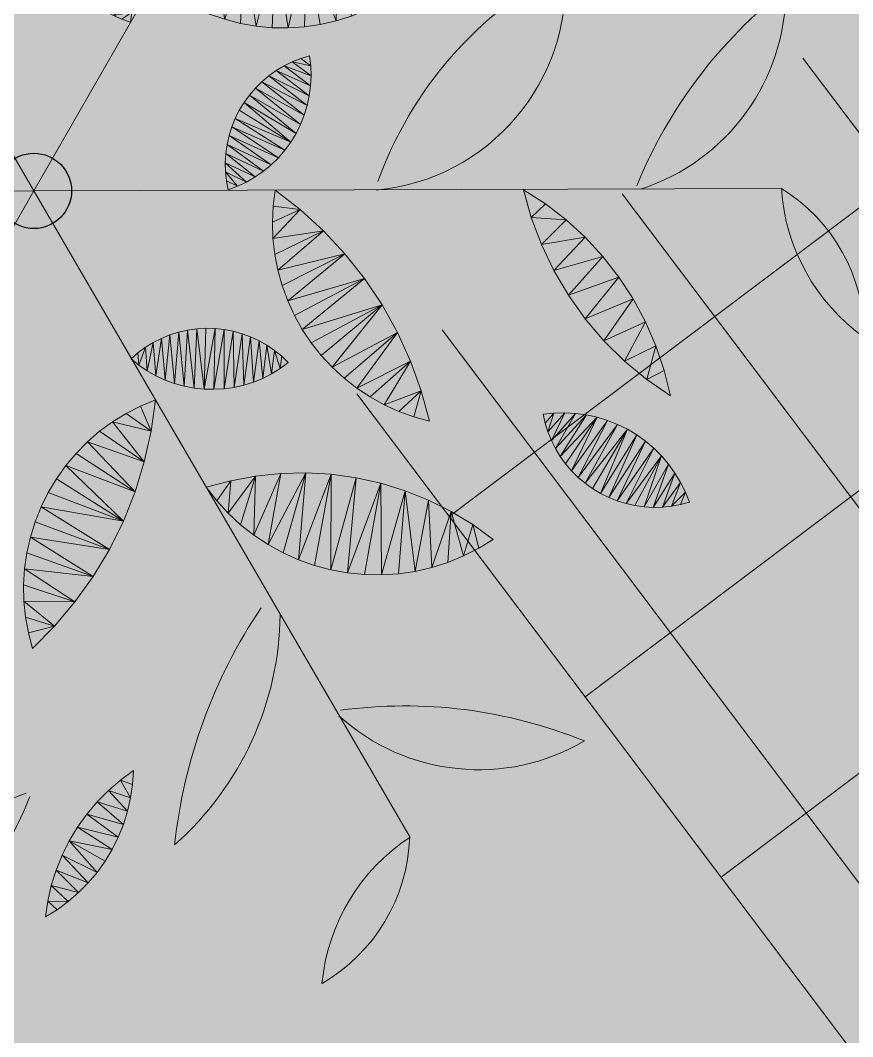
# Model space of a CAD drawing. Header units: metres. Extents: x -2858 to 512, y -1995 to 1252.
# Drawn here: x -500 to -498.894, y 388.32 to 389.67 of the extents above; entities that cross this region are included whole.
import ezdxf
from ezdxf.lldxf.tags import DXFTag

# ---------------------------------------------------------------- set-up
doc = ezdxf.new("R2010")
doc.units = ezdxf.units.M
doc.header["$PDMODE"] = 33
doc.header["$PDSIZE"] = 0.1
for name, color, linetype in [('Calque commun', 7, 'Continuous'), ('Calque14', 7, 'Continuous'), ('Calque19', 7, 'Continuous')]:
    doc.layers.add(name, color=color, linetype=linetype)
tags = doc.linetypes.add('HIDDENX2', pattern=[0.75, 0.5, -0.25]).pattern_tags.tags
tags[6:7] = [DXFTag(74, 4), DXFTag(75, 0), DXFTag(340, '0'), DXFTag(46, 1.0), DXFTag(50, 0.0), DXFTag(44, 0.0), DXFTag(45, 0.0)]
tags[4:5] = [DXFTag(74, 4), DXFTag(75, 0), DXFTag(340, '0'), DXFTag(46, 1.0), DXFTag(50, 0.0), DXFTag(44, 0.0), DXFTag(45, 0.0)]

# ---------------------------------------------------------------- blocks, each defined once
blk = doc.blocks.new('hatch2')
at = {"layer": 'Calque commun', "color": 6, "linetype": 'Continuous', "lineweight": 9}
mesh = blk.add_polyface(dxfattribs=at)
corners = [(-25.9653, -31.5507), (-32.5653, -31.5507), (-32.5653, -29.7153), (-25.9653, -28.4153), (-39.1748, -29.7153), (-32.5653, -22.3507), (-39.1748, -20.5153), (-25.9653, -22.3507), (-19.3559, -28.4153), (-25.9653, -19.2153), (-19.3559, -19.2153), (-32.5653, -20.5153)]
mesh.append_faces([[corners[k] for k in face] for face in [(0, 2, 3), (6, 5, 4), (8, 7, 10)]], dxfattribs={"vtx0": -1, "vtx1": -1, "color": 6})
mesh.append_faces([[corners[k] for k in face] for face in [(3, 2, 5)]], dxfattribs={"vtx0": -1, "vtx1": -1, "vtx2": -1, "color": 6})
mesh.append_faces([[corners[k] for k in face] for face in [(3, 5, 7)]], dxfattribs={"vtx0": -1, "vtx2": -1, "color": 6})
mesh.append_faces([[corners[k] for k in face] for face in [(11, 5, 6)]], dxfattribs={"vtx1": -1, "color": 6})
mesh.append_faces([[corners[k] for k in face] for face in [(2, 4, 5), (8, 3, 7)]], dxfattribs={"vtx1": -1, "vtx2": -1, "color": 6})
mesh.append_faces([[corners[k] for k in face] for face in [(0, 1, 2), (7, 9, 10)]], dxfattribs={"vtx2": -1, "color": 6})
blk = doc.blocks.new('toitvilla13')
at = {"layer": 'Calque commun', "color": 0, "linetype": 'ByBlock', "lineweight": -2}
blk.add_blockref('hatch2', (0, 0), dxfattribs=at)
at = {"layer": 'Calque commun', "color": 9, "linetype": 'HIDDENX2', "lineweight": 18}
mesh = blk.add_polyface(dxfattribs=at)
corners = [(-32.5653, -22.3507), (-39.1748, -20.5153), (-39.1748, -29.7153), (-33.3448, -29.7153), (-24.6321, -28.4153), (-19.3559, -28.4153), (-25.9653, -22.3507), (-19.3559, -19.2153), (-32.5653, -29.7153), (-25.9653, -31.5507), (-25.9653, -28.4153), (-32.5653, -20.5153), (-32.5653, -31.5507), (-25.9653, -19.2153)]
mesh.append_faces([[corners[k] for k in face] for face in [(7, 6, 5), (8, 0, 3), (4, 6, 10)]], dxfattribs={"vtx0": -1, "vtx1": -1, "color": 9})
mesh.append_faces([[corners[k] for k in face] for face in [(8, 10, 0)]], dxfattribs={"vtx0": -1, "vtx1": -1, "vtx2": -1, "color": 9})
mesh.append_faces([[corners[k] for k in face] for face in [(0, 1, 2), (8, 9, 10), (10, 6, 0)]], dxfattribs={"vtx0": -1, "vtx2": -1, "color": 9})
mesh.append_faces([[corners[k] for k in face] for face in [(2, 3, 0), (4, 5, 6)]], dxfattribs={"vtx1": -1, "vtx2": -1, "color": 9})
mesh.append_faces([[corners[k] for k in face] for face in [(0, 11, 1), (8, 12, 9), (7, 13, 6)]], dxfattribs={"vtx2": -1, "color": 9})
blk = doc.blocks.new('hatch53')
at = {"layer": 'Calque commun', "color": 64, "linetype": 'Continuous', "lineweight": 9}
for p, q in [((35.4361, 125.9145), (37.8888, 125.4306)), ((35.378, 125.6201), (37.8307, 125.1363)), ((35.3199, 125.3258), (37.7727, 124.842))]:
    blk.add_line(p, q, dxfattribs=at)
blk = doc.blocks.new('hatch54')
at = {"layer": 'Calque commun', "color": 64, "linetype": 'Continuous', "lineweight": 9}
for p, q in [((37.9733, 129.691), (37.0056, 124.7855)), ((38.2676, 129.6329), (37.3, 124.7274)), ((38.562, 129.5749), (37.5943, 124.6694))]:
    blk.add_line(p, q, dxfattribs=at)
blk = doc.blocks.new('PointTopo_SPE4')
at = {"layer": 'Calque commun', "color": 0, "linetype": 'ByBlock', "lineweight": -2}
blk.add_point((0, 0), dxfattribs=at)
blk = doc.blocks.new('_21')
at = {"layer": 'Calque19', "color": 82, "linetype": 'Continuous', "lineweight": 9}
for p, q in [((0, 0, 79), (0.3064, 0.9445, 79)), ((-0.6647, 0.7378, 79), (0, 0, 79)), ((0.9716, 0.2069, 79), (0, 0, 79)), ((0, 0, 79), (-0.9711, -0.2069, 79)), ((-0.3064, -0.9445, 79), (0, 0, 79)), ((0, 0, 79), (0.6647, -0.7376, 79))]:
    blk.add_line(p, q, dxfattribs=at)
at = {"layer": 'Calque19', "color": 82, "linetype": 'Continuous', "lineweight": 9, "flags": 128}
for points in [[(0.2492, 0.7669), (0.2492, 0.7669, 0.328629), (0.0565, 1.0323), (0.0565, 1.0324, 0.130944), (0.2425, 0.7636)], [(0.2111, 0.5944), (0.2111, 0.5944, 0.122315), (0.5225, 0.7188), (0.5225, 0.7187, 0.212626), (0.201, 0.6191)], [(-0.5393, 0.5989), (-0.5393, 0.5989, 0.327473), (-0.8663, 0.5653), (-0.8663, 0.5653, 0.131285), (-0.5393, 0.5922)], [(0.6031, 0.5261), (0.6031, 0.5261, 0.327473), (0.9301, 0.5597), (0.9301, 0.5597, 0.129825), (0.6031, 0.5328)], [(-0.3041, 0.338), (-0.3041, 0.3379, 0.408885), (-0.6916, 0.3279), (-0.6916, 0.3279, 0.190387), (-0.3142, 0.3323)]]:
    blk.add_lwpolyline(points, format="xyb", dxfattribs=at)
at = {"layer": 'Calque19', "color": 82, "linetype": 'Continuous', "lineweight": 9}
for centre, radius, start, end in [((0.4564, 0.7663, 79), 0.2329, 71.79, 130.0971), ((0.3734, 1.1984, 79), 0.2622, 255.1699, 306.4516), ((-0.4376, 0.779, 79), 0.2309, 131.5857, 190.2892), ((-0.8538, 0.9229, 79), 0.2646, 315.6147, 6.2602)]:
    blk.add_arc(centre, radius, start, end, dxfattribs=at)
at = {"layer": 'Calque14', "color": 82, "linetype": 'ByBlock', "lineweight": -2}
blk.add_blockref('PointTopo_SPE4', (0, 0, 205.6897), dxfattribs=at)
at = {"layer": 'Calque19', "color": 82, "linetype": 'Continuous', "lineweight": 9}
mesh = blk.add_polyface(dxfattribs=at)
corners = [(-0.1994, 0.7804, 79), (-0.2812, 0.7711, 79), (-0.2751, 0.758, 79), (-0.2919, 0.8705, 79), (-0.2356, 0.8935, 79), (-0.2888, 0.8846, 79), (-0.201, 0.7683, 79), (-0.1988, 0.7926, 79), (-0.2862, 0.7847, 79), (-0.29, 0.7987, 79), (-0.2027, 0.8289, 79), (-0.2927, 0.8129, 79), (-0.1991, 0.8048, 79), (-0.2005, 0.8169, 79), (-0.2792, 0.9119, 79), (-0.2529, 0.9107, 79), (-0.2625, 0.9181, 79), (-0.2409, 0.7116, 79), (-0.2302, 0.7019, 79), (-0.2231, 0.7119, 79), (-0.2102, 0.8521, 79), (-0.2943, 0.8272, 79), (-0.206, 0.8407, 79), (-0.2727, 0.9248, 79), (-0.2727, 0.9248, 79), (-0.2071, 0.7447, 79), (-0.2036, 0.7564, 79), (-0.268, 0.7454, 79), (-0.2509, 0.7221, 79), (-0.2169, 0.7224, 79), (-0.2599, 0.7334, 79), (-0.2116, 0.7334, 79), (-0.2302, 0.7019, 79), (-0.228, 0.884, 79), (-0.2439, 0.9025, 79), (-0.2845, 0.8984, 79), (-0.2152, 0.8632, 79), (-0.2947, 0.8417, 79), (-0.2212, 0.8738, 79), (-0.2939, 0.8562, 79)]
mesh.append_faces([[corners[k] for k in face] for face in [(3, 4, 5), (0, 2, 6), (9, 10, 11), (20, 21, 22), (5, 34, 35), (35, 15, 14), (11, 22, 21), (30, 25, 27), (38, 39, 36)]], dxfattribs={"vtx0": -1, "vtx1": -1, "color": 82})
mesh.append_faces([[corners[k] for k in face] for face in [(0, 1, 2), (7, 8, 1), (9, 12, 13), (14, 15, 16), (14, 16, 23), (9, 13, 10), (30, 31, 25), (3, 33, 4), (28, 29, 31), (20, 37, 21), (11, 10, 22), (5, 4, 34), (2, 26, 6)]], dxfattribs={"vtx0": -1, "vtx2": -1, "color": 82})
mesh.append_faces([[corners[k] for k in face] for face in [(32, 19, 18)]], dxfattribs={"vtx1": -1, "color": 82})
mesh.append_faces([[corners[k] for k in face] for face in [(7, 12, 8), (17, 18, 19), (0, 7, 1), (25, 26, 27), (28, 17, 29), (19, 29, 17), (34, 15, 35), (20, 36, 37), (38, 33, 39), (2, 27, 26), (3, 39, 33), (30, 28, 31), (9, 8, 12), (39, 37, 36)]], dxfattribs={"vtx1": -1, "vtx2": -1, "color": 82})
mesh.append_faces([[corners[k] for k in face] for face in [(23, 24, 14)]], dxfattribs={"vtx2": -1, "color": 82})
mesh = blk.add_polyface(dxfattribs=at)
corners = [(-0.4427, 0.5869, 79), (-0.3821, 0.5852, 79), (-0.4394, 0.6214, 79), (-0.3704, 0.6217, 79), (-0.4242, 0.689, 79), (-0.3568, 0.6971, 79), (-0.4124, 0.7215, 79), (-0.355, 0.7354, 79), (-0.3565, 0.7737, 79), (-0.3979, 0.753, 79), (-0.3968, 0.5498, 79), (-0.3612, 0.8117, 79), (-0.3808, 0.7831, 79), (-0.3612, 0.8117, 79), (-0.4431, 0.5523, 79), (-0.4332, 0.6555, 79), (-0.362, 0.6591, 79), (-0.4145, 0.5159, 79), (-0.4406, 0.5178, 79), (-0.4351, 0.4836, 79), (-0.4351, 0.4835, 79)]
mesh.append_faces([[corners[k] for k in face] for face in [(0, 1, 2), (3, 2, 1), (4, 5, 6), (8, 9, 7), (6, 7, 9), (10, 14, 17)]], dxfattribs={"vtx0": -1, "vtx1": -1, "color": 82})
mesh.append_faces([[corners[k] for k in face] for face in [(6, 5, 7), (10, 0, 14), (17, 18, 19), (3, 15, 2), (4, 16, 5), (17, 14, 18), (8, 12, 9)]], dxfattribs={"vtx0": -1, "vtx2": -1, "color": 82})
mesh.append_faces([[corners[k] for k in face] for face in [(11, 12, 13), (20, 17, 19)]], dxfattribs={"vtx1": -1, "color": 82})
mesh.append_faces([[corners[k] for k in face] for face in [(10, 1, 0), (8, 13, 12), (4, 15, 16), (3, 16, 15)]], dxfattribs={"vtx1": -1, "vtx2": -1, "color": 82})
mesh = blk.add_polyface(dxfattribs=at)
corners = [(-0.0321, 0.6332, 79), (-0.0181, 0.6026, 79), (0.072, 0.6843, 79), (0.0609, 0.4946, 79), (0.1425, 0.5453, 79), (0.0379, 0.5191, 79), (-0.0435, 0.6647, 79), (0.0202, 0.7276, 79), (-0.0524, 0.6971, 79), (0.1306, 0.5888, 79), (0.1221, 0.6097, 79), (0.017, 0.5454, 79), (0.0007, 0.739, 79), (0.1119, 0.6298, 79), (0.0858, 0.472, 79), (0.1468, 0.4779, 79), (0.1472, 0.5005, 79), (0.0386, 0.7146, 79), (-0.0017, 0.5733, 79), (0.1001, 0.649, 79), (0.0868, 0.6672, 79), (0.1124, 0.4516, 79), (0.1446, 0.4555, 79), (-0.0586, 0.7301, 79), (-0.0406, 0.7571, 79), (-0.0622, 0.7635, 79), (0.1374, 0.5673, 79), (0.1458, 0.523, 79), (-0.0195, 0.7489, 79), (0.0559, 0.7001, 79), (-0.0622, 0.7635, 79), (0.1406, 0.4333, 79)]
mesh.append_faces([[corners[k] for k in face] for face in [(25, 24, 30)]], dxfattribs={"vtx0": -1, "color": 82})
mesh.append_faces([[corners[k] for k in face] for face in [(3, 4, 5), (6, 7, 8), (23, 24, 25), (14, 27, 3), (28, 8, 12), (0, 17, 6), (9, 5, 26), (21, 15, 14)]], dxfattribs={"vtx0": -1, "vtx1": -1, "color": 82})
mesh.append_faces([[corners[k] for k in face] for face in [(9, 11, 5), (14, 15, 16), (18, 13, 19), (1, 20, 2), (21, 22, 15), (5, 4, 26), (0, 2, 29), (3, 27, 4), (0, 29, 17), (23, 28, 24), (1, 19, 20), (14, 16, 27)]], dxfattribs={"vtx0": -1, "vtx2": -1, "color": 82})
mesh.append_faces([[corners[k] for k in face] for face in [(0, 1, 2), (9, 10, 11), (7, 12, 8), (10, 13, 11), (17, 7, 6), (1, 18, 19), (18, 11, 13), (23, 8, 28), (21, 31, 22)]], dxfattribs={"vtx1": -1, "vtx2": -1, "color": 82})
mesh = blk.add_polyface(dxfattribs=at)
corners = [(0.6327, 0.6166, 79), (0.6527, 0.6238, 79), (0.6367, 0.667, 79), (0.5824, 0.6611, 79), (0.5912, 0.6069, 79), (0.6121, 0.6109, 79), (0.6185, 0.6665, 79), (0.6003, 0.6645, 79), (0.531, 0.6425, 79), (0.5487, 0.604, 79), (0.5477, 0.65, 79), (0.6549, 0.6661, 79), (0.57, 0.6046, 79), (0.5274, 0.6051, 79), (0.5648, 0.6562, 79), (0.5063, 0.6079, 79), (0.5151, 0.6337, 79), (0.4999, 0.6236, 79), (0.6909, 0.6601, 79), (0.7084, 0.6549, 79), (0.7084, 0.6549, 79), (0.4855, 0.6123, 79), (0.4855, 0.6123, 79), (0.673, 0.6638, 79), (0.6907, 0.6431, 79), (0.6721, 0.6327, 79)]
mesh.append_faces([[corners[k] for k in face] for face in [(18, 19, 20)]], dxfattribs={"vtx0": -1, "color": 82})
mesh.append_faces([[corners[k] for k in face] for face in [(8, 9, 10), (13, 16, 15), (23, 24, 18), (0, 6, 5), (3, 5, 7)]], dxfattribs={"vtx0": -1, "vtx1": -1, "color": 82})
mesh.append_faces([[corners[k] for k in face] for face in [(3, 4, 5), (5, 6, 7), (8, 13, 9), (15, 16, 17), (0, 2, 6), (14, 12, 4), (11, 1, 25), (18, 24, 19), (23, 25, 24), (15, 17, 22)]], dxfattribs={"vtx0": -1, "vtx2": -1, "color": 82})
mesh.append_faces([[corners[k] for k in face] for face in [(21, 15, 22)]], dxfattribs={"vtx1": -1, "color": 82})
mesh.append_faces([[corners[k] for k in face] for face in [(0, 1, 2), (11, 2, 1), (9, 12, 10), (3, 14, 4), (8, 16, 13), (14, 10, 12), (23, 11, 25)]], dxfattribs={"vtx1": -1, "vtx2": -1, "color": 82})
mesh = blk.add_polyface(dxfattribs=at)
corners = [(-0.2171, 0.3219, 79), (-0.2175, 0.28, 79), (-0.1649, 0.2787, 79), (-0.1378, 0.3118, 79), (-0.2133, 0.3637, 79), (-0.1163, 0.3486, 79), (-0.2062, 0.4049, 79), (-0.1804, 0.264, 79), (-0.1052, 0.5566, 79), (-0.1454, 0.5604, 79), (-0.0988, 0.5362, 79), (-0.2145, 0.2383, 79), (-0.2145, 0.2383, 79), (-0.1969, 0.2504, 79), (-0.1263, 0.3298, 79), (-0.1958, 0.4455, 79), (-0.0898, 0.4515, 79), (-0.1821, 0.4851, 79), (-0.1653, 0.5235, 79), (-0.0909, 0.4942, 79), (-0.0895, 0.4729, 79), (-0.1131, 0.5764, 79), (-0.1227, 0.5955, 79), (-0.1227, 0.5955, 79), (-0.1077, 0.3682, 79), (-0.1008, 0.3884, 79), (-0.094, 0.5153, 79), (-0.1507, 0.2947, 79), (-0.0955, 0.4091, 79), (-0.0918, 0.4302, 79)]
mesh.append_faces([[corners[k] for k in face] for face in [(8, 9, 10), (15, 16, 17), (18, 10, 9), (24, 6, 5), (20, 17, 16), (27, 0, 2), (7, 1, 13), (14, 4, 3)]], dxfattribs={"vtx0": -1, "vtx1": -1, "color": 82})
mesh.append_faces([[corners[k] for k in face] for face in [(3, 4, 0), (5, 6, 4), (18, 19, 26), (18, 26, 10), (21, 23, 9), (15, 25, 28), (15, 29, 16), (15, 28, 29)]], dxfattribs={"vtx0": -1, "vtx2": -1, "color": 82})
mesh.append_faces([[corners[k] for k in face] for face in [(0, 1, 2), (7, 2, 1), (14, 5, 4), (18, 17, 19), (20, 19, 17), (24, 25, 6), (1, 11, 13), (15, 6, 25), (8, 21, 9), (27, 3, 0)]], dxfattribs={"vtx1": -1, "vtx2": -1, "color": 82})
mesh.append_faces([[corners[k] for k in face] for face in [(11, 12, 13), (21, 22, 23)]], dxfattribs={"vtx2": -1, "color": 82})
mesh = blk.add_polyface(dxfattribs=at)
corners = [(0.3265, 0.2946, 79), (0.3459, 0.3035, 79), (0.2879, 0.3924, 79), (0.3646, 0.3139, 79), (0.329, 0.4003, 79), (0.2476, 0.3812, 79), (0.2859, 0.2815, 79), (0.3064, 0.2872, 79), (0.4148, 0.3536, 79), (0.3705, 0.4049, 79), (0.3991, 0.339, 79), (0.4124, 0.4061, 79), (0.2083, 0.3668, 79), (0.2436, 0.2751, 79), (0.3824, 0.3258, 79), (0.4541, 0.404, 79), (0.4424, 0.3862, 79), (0.2009, 0.2754, 79), (0.1703, 0.3493, 79), (0.1797, 0.2781, 79), (0.2223, 0.2744, 79), (0.2649, 0.2775, 79), (0.4541, 0.404, 79), (0.1588, 0.2825, 79), (0.1338, 0.3288, 79), (0.1184, 0.2962, 79), (0.1383, 0.2886, 79), (0.0991, 0.3055, 79), (0.4292, 0.3693, 79), (0.0991, 0.3055, 79)]
mesh.append_faces([[corners[k] for k in face] for face in [(25, 27, 29)]], dxfattribs={"vtx0": -1, "color": 82})
mesh.append_faces([[corners[k] for k in face] for face in [(3, 4, 1), (8, 9, 10), (12, 13, 5), (17, 18, 19), (21, 5, 13), (2, 1, 4), (5, 7, 2), (0, 2, 7), (23, 24, 26), (14, 4, 3), (28, 11, 8)]], dxfattribs={"vtx0": -1, "vtx1": -1, "color": 82})
mesh.append_faces([[corners[k] for k in face] for face in [(5, 6, 7), (8, 11, 9), (12, 20, 13), (23, 18, 24), (14, 9, 4), (12, 17, 20), (25, 24, 27)]], dxfattribs={"vtx0": -1, "vtx2": -1, "color": 82})
mesh.append_faces([[corners[k] for k in face] for face in [(0, 1, 2), (14, 10, 9), (15, 11, 16), (12, 18, 17), (21, 6, 5), (25, 26, 24), (23, 19, 18), (28, 16, 11)]], dxfattribs={"vtx1": -1, "vtx2": -1, "color": 82})
mesh.append_faces([[corners[k] for k in face] for face in [(16, 22, 15)]], dxfattribs={"vtx2": -1, "color": 82})
mesh = blk.add_polyface(dxfattribs=at)
corners = [(0.0794, 0.2583, 79), (0.068, 0.2465, 79), (0.0801, 0.245, 79), (0.0801, 0.245, 79), (0.0273, 0.3636, 79), (-0.0315, 0.3112, 79), (0.0368, 0.3541, 79), (-0.0078, 0.2834, 79), (0.0532, 0.3332, 79), (0.0454, 0.344, 79), (-0.0164, 0.292, 79), (-0.0476, 0.3439, 79), (-0.0432, 0.3326, 79), (0.0063, 0.3799, 79), (0.0115, 0.2685, 79), (0.022, 0.2622, 79), (0.066, 0.3098, 79), (0.056, 0.249, 79), (0.0777, 0.2716, 79), (-0.0052, 0.3867, 79), (-0.0512, 0.3556, 79), (0.0015, 0.2755, 79), (0.071, 0.2974, 79), (-0.0377, 0.3217, 79), (-0.0172, 0.3926, 79), (-0.0296, 0.3974, 79), (-0.0537, 0.3675, 79), (0.0171, 0.3722, 79), (0.0443, 0.2525, 79), (-0.0243, 0.3013, 79), (-0.0555, 0.404, 79), (-0.0555, 0.404, 79), (-0.0424, 0.4013, 79), (0.0748, 0.2846, 79), (0.0329, 0.2569, 79), (-0.0559, 0.3918, 79), (-0.0553, 0.3796, 79), (0.0601, 0.3217, 79)]
mesh.append_faces([[corners[k] for k in face] for face in [(0, 1, 2), (4, 5, 6), (7, 9, 10), (16, 15, 22), (27, 23, 4), (10, 9, 29), (29, 6, 5), (19, 11, 13), (33, 28, 18), (36, 32, 35), (37, 14, 16)]], dxfattribs={"vtx0": -1, "vtx1": -1, "color": 82})
mesh.append_faces([[corners[k] for k in face] for face in [(7, 8, 9), (17, 0, 18), (19, 20, 11), (4, 23, 5), (29, 9, 6), (33, 34, 28), (22, 15, 34), (27, 12, 23), (24, 26, 20), (36, 25, 32), (37, 21, 14)]], dxfattribs={"vtx0": -1, "vtx2": -1, "color": 82})
mesh.append_faces([[corners[k] for k in face] for face in [(30, 31, 32)]], dxfattribs={"vtx1": -1, "color": 82})
mesh.append_faces([[corners[k] for k in face] for face in [(11, 12, 13), (14, 15, 16), (7, 21, 8), (24, 25, 26), (19, 24, 20), (28, 17, 18), (17, 1, 0), (33, 22, 34), (31, 35, 32), (36, 26, 25), (27, 13, 12), (37, 8, 21)]], dxfattribs={"vtx1": -1, "vtx2": -1, "color": 82})
mesh.append_faces([[corners[k] for k in face] for face in [(1, 3, 2)]], dxfattribs={"vtx2": -1, "color": 82})
mesh = blk.add_polyface(dxfattribs=at)
corners = [(-0.3382, 0.1883, 79), (-0.3492, 0.1808, 79), (-0.334, 0.1332, 79), (-0.2738, 0.1296, 79), (-0.276, 0.211, 79), (-0.2891, 0.2086, 79), (-0.1972, 0.2026, 79), (-0.1886, 0.1726, 79), (-0.1849, 0.1974, 79), (-0.2277, 0.1442, 79), (-0.2361, 0.2117, 79), (-0.2494, 0.2126, 79), (-0.302, 0.205, 79), (-0.298, 0.1281, 79), (-0.2859, 0.1284, 79), (-0.1731, 0.1912, 79), (-0.1805, 0.1816, 79), (-0.3692, 0.1631, 79), (-0.378, 0.1532, 79), (-0.3677, 0.1468, 79), (-0.2229, 0.2097, 79), (-0.2171, 0.1501, 79), (-0.3145, 0.2005, 79), (-0.378, 0.1531, 79), (-0.3266, 0.1949, 79), (-0.3101, 0.1288, 79), (-0.2502, 0.135, 79), (-0.2619, 0.1318, 79), (-0.207, 0.1568, 79), (-0.3221, 0.1306, 79), (-0.1975, 0.1644, 79), (-0.2099, 0.2067, 79), (-0.2387, 0.1391, 79), (-0.2627, 0.2123, 79), (-0.3456, 0.1368, 79), (-0.3596, 0.1724, 79), (-0.3568, 0.1414, 79), (-0.1731, 0.1912, 79)]
mesh.append_faces([[corners[k] for k in face] for face in [(6, 7, 8), (26, 4, 27), (28, 20, 21), (0, 29, 24), (13, 22, 25), (36, 17, 19), (12, 14, 5)]], dxfattribs={"vtx0": -1, "vtx1": -1, "color": 82})
mesh.append_faces([[corners[k] for k in face] for face in [(3, 4, 5), (9, 10, 11), (12, 13, 14), (0, 2, 29), (8, 7, 16), (34, 1, 35), (26, 33, 4), (28, 31, 20), (6, 30, 7), (36, 35, 17), (32, 11, 33)]], dxfattribs={"vtx0": -1, "vtx2": -1, "color": 82})
mesh.append_faces([[corners[k] for k in face] for face in [(0, 1, 2), (15, 8, 16), (17, 18, 19), (14, 3, 5), (20, 10, 21), (12, 22, 13), (22, 24, 25), (9, 21, 10), (29, 25, 24), (28, 30, 31), (26, 32, 33), (34, 2, 1), (3, 27, 4), (36, 34, 35), (6, 31, 30), (32, 9, 11)]], dxfattribs={"vtx1": -1, "vtx2": -1, "color": 82})
mesh.append_faces([[corners[k] for k in face] for face in [(18, 23, 19), (16, 37, 15)]], dxfattribs={"vtx2": -1, "color": 82})
mesh = blk.add_polyface(dxfattribs=at)
corners = [(-0.5348, 0.1872, 79), (-0.556, 0.1901, 79), (-0.5583, 0.154, 79), (-0.3191, -0.0239, 79), (-0.3518, -0.0481, 79), (-0.3158, -0.045, 79), (-0.3142, -0.0664, 79), (-0.3142, -0.0664, 79), (-0.4541, 0.0241, 79), (-0.3601, 0.0741, 79), (-0.3728, 0.0913, 79), (-0.5774, 0.1912, 79), (-0.3868, 0.1074, 79), (-0.4839, 0.0533, 79), (-0.4935, 0.1765, 79), (-0.5362, 0.1185, 79), (-0.4736, 0.1686, 79), (-0.3878, -0.0268, 79), (-0.3241, -0.0031, 79), (-0.436, 0.1484, 79), (-0.5114, 0.0849, 79), (-0.4544, 0.1593, 79), (-0.4219, -0.0027, 79), (-0.339, 0.0369, 79), (-0.4185, 0.136, 79), (-0.4021, 0.1224, 79), (-0.3308, 0.0172, 79), (-0.3488, 0.0559, 79), (-0.514, 0.1827, 79), (-0.5774, 0.1912, 79)]
mesh.append_faces([[corners[k] for k in face] for face in [(6, 4, 7), (11, 1, 29)]], dxfattribs={"vtx0": -1, "color": 82})
mesh.append_faces([[corners[k] for k in face] for face in [(3, 4, 5), (14, 15, 16), (13, 19, 20), (24, 13, 25), (5, 4, 6), (22, 9, 8), (26, 17, 18), (27, 22, 23), (21, 20, 19), (15, 28, 2), (0, 2, 28), (12, 8, 10)]], dxfattribs={"vtx0": -1, "vtx1": -1, "color": 82})
mesh.append_faces([[corners[k] for k in face] for face in [(8, 9, 10), (12, 13, 8), (16, 15, 20)]], dxfattribs={"vtx0": -1, "vtx2": -1, "color": 82})
mesh.append_faces([[corners[k] for k in face] for face in [(0, 1, 2), (11, 2, 1), (17, 4, 18), (21, 16, 20), (22, 17, 23), (3, 18, 4), (14, 28, 15), (26, 23, 17), (12, 25, 13), (24, 19, 13), (27, 9, 22)]], dxfattribs={"vtx1": -1, "vtx2": -1, "color": 82})
mesh = blk.add_polyface(dxfattribs=at)
corners = [(-0.2387, -0.1248, 79), (-0.3087, -0.1095, 79), (-0.2398, -0.1369, 79), (-0.3312, -0.2114, 79), (-0.2915, -0.2304, 79), (-0.2825, -0.2222, 79), (-0.325, -0.1457, 79), (-0.2541, -0.1831, 79), (-0.2491, -0.172, 79), (-0.322, -0.25, 79), (-0.3113, -0.2443, 79), (-0.3261, -0.2374, 79), (-0.2931, -0.088, 79), (-0.3013, -0.0984, 79), (-0.2386, -0.1127, 79), (-0.2394, -0.1006, 79), (-0.2526, -0.054, 79), (-0.2526, -0.0541, 79), (-0.2479, -0.0652, 79), (-0.2413, -0.0886, 79), (-0.2841, -0.0783, 79), (-0.332, -0.1849, 79), (-0.2742, -0.2133, 79), (-0.2667, -0.2038, 79), (-0.3292, -0.2245, 79), (-0.3011, -0.2378, 79), (-0.2441, -0.0768, 79), (-0.2637, -0.0613, 79), (-0.2742, -0.0694, 79), (-0.3321, -0.1982, 79), (-0.2451, -0.1606, 79), (-0.3206, -0.1332, 79), (-0.3151, -0.1211, 79), (-0.322, -0.2501, 79), (-0.3307, -0.1717, 79), (-0.242, -0.1488, 79), (-0.26, -0.1937, 79), (-0.3284, -0.1586, 79)]
mesh.append_faces([[corners[k] for k in face] for face in [(0, 1, 2), (15, 12, 14), (30, 31, 8), (32, 2, 1), (35, 31, 30), (36, 34, 23), (6, 8, 31), (3, 5, 29), (26, 28, 19), (27, 18, 17), (20, 19, 28)]], dxfattribs={"vtx0": -1, "vtx1": -1, "color": 82})
mesh.append_faces([[corners[k] for k in face] for face in [(3, 4, 5), (6, 7, 8), (21, 22, 23), (26, 27, 28), (35, 32, 31), (0, 13, 1), (24, 25, 4), (15, 20, 12), (36, 37, 34)]], dxfattribs={"vtx0": -1, "vtx2": -1, "color": 82})
mesh.append_faces([[corners[k] for k in face] for face in [(16, 17, 18), (33, 9, 11)]], dxfattribs={"vtx1": -1, "color": 82})
mesh.append_faces([[corners[k] for k in face] for face in [(9, 10, 11), (12, 13, 14), (15, 19, 20), (24, 11, 25), (5, 22, 29), (34, 21, 23), (35, 2, 32), (36, 7, 37), (21, 29, 22), (10, 25, 11), (26, 18, 27), (6, 37, 7), (3, 24, 4), (0, 14, 13)]], dxfattribs={"vtx1": -1, "vtx2": -1, "color": 82})

msp = doc.modelspace()

# ---------------------------------------------------------------- hatches: boundary and pattern name
at = {"layer": 'Calque commun', "linetype": 'Continuous', "lineweight": 9}
msp.add_hatch(color=71, dxfattribs=at).paths.add_polyline_path([(-501.051, 389.4687), (-509.1178, 383.5596), (-507.1568, 380.8146), (-505.3529, 380.0596), (-503.7201, 379.7243), (-503.4681, 379.9148), (-506.4771, 383.9076), (-500.4876, 388.4214), (-497.4852, 384.4375), (-497.4627, 384.4545), (-497.4564, 384.446), (-497.4557, 384.4465), (-496.5431, 385.1809), (-499.5523, 389.174), (-499.4015, 389.2876), (-497.6752, 390.5886), (-497.5668, 390.6932), (-497.5557, 390.6786), (-495.5593, 392.1832), (-492.6145, 388.2756), (-492.5941, 388.2924), (-489.1926, 383.735), (-491.1432, 382.265), (-488.134, 378.272), (-488.6734, 377.8655), (-490.1045, 376.7869), (-493.1452, 380.7193), (-494.0655, 380.0086), (-494.1038, 380.017), (-494.1203, 380.0043), (-491.1058, 376.0088), (-497.0954, 371.4949), (-500.1046, 375.488), (-500.1105, 375.4857), (-500.1127, 375.484), (-502.95, 373.3292), (-500.9537, 374.8337), (-497.9444, 370.8407), (-499.941, 369.336), (-503.934, 366.3268), (-506.9432, 370.3199), (-507.0908, 370.2105), (-508.0658, 369.4733), (-505.0637, 365.4898), (-511.0711, 360.9626), (-514.0661, 364.9368), (-515.0358, 364.2036), (-512.0633, 360.2592), (-516.0413, 357.23), (-519.0242, 361.1882), (-519.0315, 361.1978), (-519.3013, 361.0258), (-519.3244, 360.9607), (-519.4315, 360.9134), (-520.8263, 360.2699), (-520.8263, 360.27), (-519.4746, 360.8944), (-520.2006, 360.5952), (-520.862, 360.2874), (-517.6285, 356.0312), (-517.5604, 356.0721), (-515.3946, 353.1776), (-487.86, 374.5041), (-487.8597, 374.5039), (-486.4194, 375.5882), (-493.2009, 407.5358), (-495.9702, 406.695), (-495.2057, 403.0536), (-496.2338, 402.7455), (-493.3805, 393.6836), (-497.6388, 392.2944), (-497.6723, 392.3309), (-499.6752, 391.6997), (-499.3846, 390.7429)])

# ---------------------------------------------------------------- linework, layer by layer
at = {"layer": 'Calque commun', "color": 7, "linetype": 'Continuous', "lineweight": 9}
msp.add_line((-499.5523, 389.174), (-496.5431, 385.1809), dxfattribs=at)
at = {"layer": 'Calque commun', "color": 3, "linetype": 'HIDDENX2', "lineweight": 18, "extrusion": (0, 0, -1)}
msp.add_arc((494.5277, 544.1418), 162.6468, 258.823451, 321.396966, dxfattribs=at)
msp.add_arc((494.5277, 544.1418), 162.6468, 258.823451, 321.396966, dxfattribs=at)
msp.add_arc((494.5277, 544.1418), 162.6468, 258.823451, 321.396966, dxfattribs=at)
at = {"layer": 'Calque commun', "color": 43, "linetype": 'Continuous', "lineweight": 9, "true_color": 0xdbbe82}
for points in [[(-496.5431, 385.1809), (-494.5466, 386.6855), (-499.5523, 389.174), (-497.5558, 390.6786)], [(-499.4592, 382.9498), (-497.4627, 384.4545), (-502.4685, 386.9429), (-500.4719, 388.4475)], [(-499.4592, 382.9498), (-497.4627, 384.4545), (-502.4685, 386.9429), (-500.4719, 388.4475)]]:
    msp.add_trace(points, dxfattribs=at)

# ---------------------------------------------------------------- block references
at = {"layer": 'Calque commun', "color": 0, "linetype": 'ByBlock', "lineweight": -2}
for name, p, rotation in [('toitvilla13', (-524.6194, 362.4857), 197.4933286152844), ('_21', (-499.9815, 389.4438), 228.1617603435354), ('hatch53', (-567.2453, 500.4263), 228.1617603435354), ('hatch54', (-567.2453, 500.4263), 228.1617603435354)]:
    msp.add_blockref(name, p, dxfattribs=dict(at, rotation=rotation))

doc.saveas('drawing.dxf')
